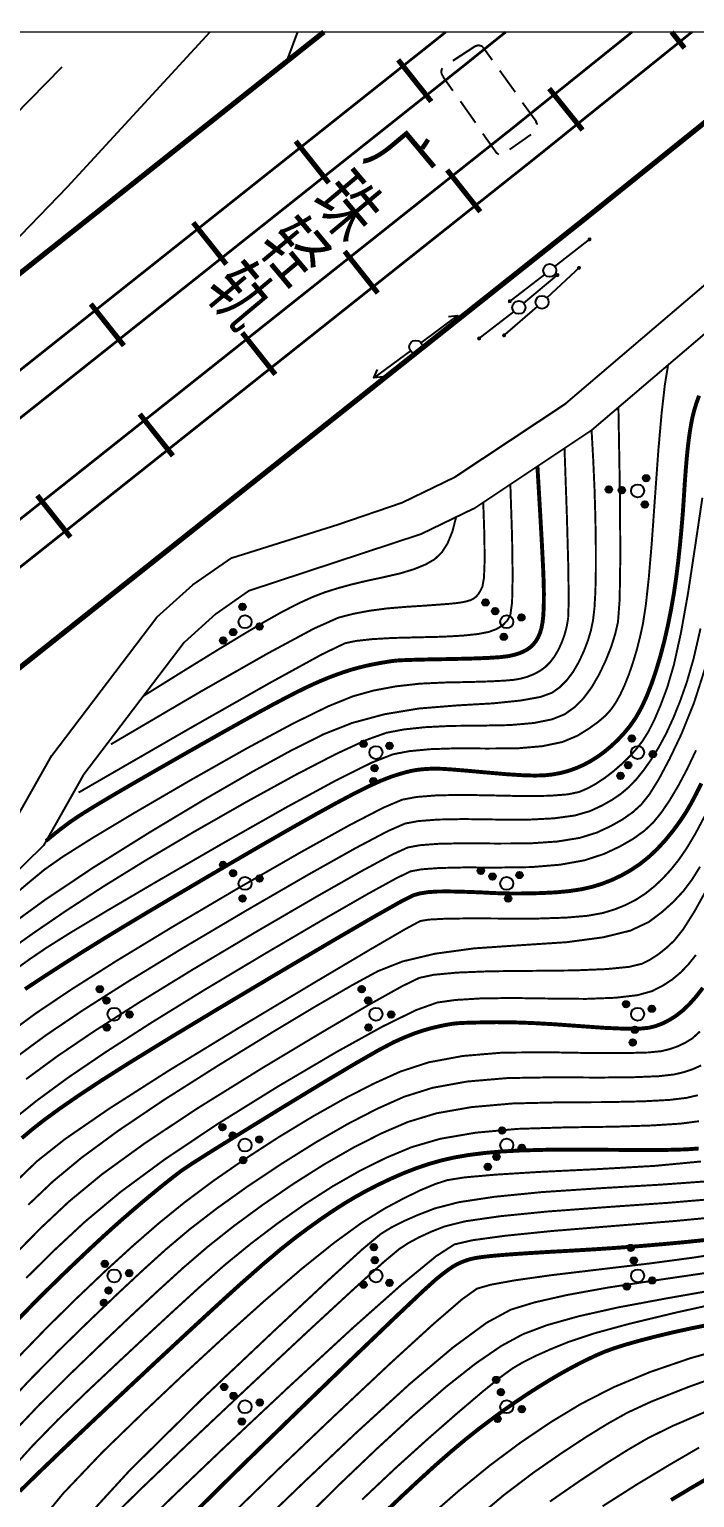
# Model space of a CAD drawing. Extents: x 396500 to 398250, y 1005980 to 1008200.
# Drawn here: x 398179.6 to 398205, y 1008144 to 1008200.1 of the extents above; entities that cross this region are included whole.
import ezdxf

# ---------------------------------------------------------------- set-up
doc = ezdxf.new("R2010")
doc.units = 0
doc.header["$LTSCALE"] = 0.5
doc.linetypes.add('X2', pattern=[10, 8, -2])
doc.linetypes.add('X5', pattern=[3, 2, -1])
doc.layers.get('0').update_dxf_attribs({"linetype": 'CONTINUOUS'})
doc.layers.add('ASSIST', color=7, linetype='CONTINUOUS', plot=False)
for name, color, linetype in [('DGX', 2, 'CONTINUOUS'), ('DLSS', 4, 'CONTINUOUS'), ('DMTZ', 3, 'CONTINUOUS'), ('GXYZ', 2, 'CONTINUOUS'), ('SXSS', 5, 'CONTINUOUS'), ('ZBTZ', 3, 'CONTINUOUS')]:
    doc.layers.add(name, color=color, linetype=linetype)
doc.layers.add('绘图层', color=6, linetype='CONTINUOUS', lineweight=5)
doc.styles.add('正等线体', font='simhei.ttf')
doc.linetypes.add('10421', pattern='A,2,[150,AAA.SHX,S=1,R=0,X=0,Y=1],1e-11', length=2)
doc.linetypes.add('10422', pattern='A,2,[150,AAA.SHX,S=1,R=0,X=0,Y=1],2,[177,AAA.SHX,S=1,R=0,X=0,Y=0.8],1e-09', length=4)
doc.linetypes.add('1161', pattern='A,0,[149,AAA.SHX,S=0.15,R=0,X=0,Y=0],-1.6', length=1.6)

# ---------------------------------------------------------------- blocks, each defined once
blk = doc.blocks.new('gc170')
at = {"linetype": 'Continuous'}
blk.add_circle((0, 0), 0.5, dxfattribs=at)
blk = doc.blocks.new('gc013c')
at = {"linetype": 'Continuous'}
blk.add_line((0.5, 0), (4, 0), dxfattribs=at)
at = {"linetype": 'Continuous', "const_width": 0.15, "flags": 128}
blk.add_lwpolyline([(3.775, 0, 1), (3.925, 0, 1)], format="xyb", close=True, dxfattribs=at)
blk = doc.blocks.new('gc013b')
at = {"linetype": 'Continuous'}
blk.add_line((0.5, 0), (4, 0), dxfattribs=at)
at = {"linetype": 'Continuous', "flags": 128}
blk.add_lwpolyline([(3.39, 0.35), (4, 0), (3.39, -0.35)], dxfattribs=at)
blk = doc.blocks.new('gc086')
for p, q in [((0, 0), (7, 0)), ((7, 0), (6.18, 0.57)), ((7, 0), (6.18, -0.57))]:
    blk.add_line(p, q)
blk = doc.blocks.new('*U110')
at = {"linetype": 'Continuous'}
for points in [[(-0.25, 2.2), (-0.24, 2.12), (-0.24, 2.28)], [(-0.24, 2.28), (-0.2, 2.05), (-0.2, 2.35)], [(-0.2, 2.05), (-0.24, 2.28), (-0.24, 2.12)], [(-0.2, 2.35), (-0.15, 2), (-0.15, 2.4)], [(-0.15, 2), (-0.2, 2.35), (-0.2, 2.05)], [(-0.15, 2.4), (-0.08, 1.96), (-0.08, 2.44)], [(-0.08, 1.96), (-0.15, 2.4), (-0.15, 2)], [(-0.08, 2.44), (0, 1.95), (0, 2.45)], [(0, 1.95), (-0.08, 2.44), (-0.08, 1.96)], [(0, 2.45), (0.08, 1.96), (0.08, 2.44)], [(0.08, 1.96), (0, 2.45), (0, 1.95)], [(0.08, 2.44), (0.15, 2), (0.15, 2.4)], [(0.15, 2), (0.08, 2.44), (0.08, 1.96)], [(0.15, 2.4), (0.2, 2.05), (0.2, 2.35)], [(0.2, 2.05), (0.15, 2.4), (0.15, 2)], [(0.2, 2.35), (0.24, 2.12), (0.24, 2.28)], [(0.24, 2.12), (0.2, 2.35), (0.2, 2.05)], [(0.25, 2.2), (0.24, 2.28), (0.24, 2.12)]]:
    blk.add_solid(points, dxfattribs=at)
blk = doc.blocks.new('*U109')
at = {"linetype": 'Continuous'}
for points in [[(-0.25, 1.2), (-0.24, 1.12), (-0.24, 1.28)], [(-0.24, 1.28), (-0.2, 1.05), (-0.2, 1.35)], [(-0.2, 1.05), (-0.24, 1.28), (-0.24, 1.12)], [(-0.2, 1.35), (-0.15, 1), (-0.15, 1.4)], [(-0.15, 1), (-0.2, 1.35), (-0.2, 1.05)], [(-0.15, 1.4), (-0.08, 0.96), (-0.08, 1.44)], [(-0.08, 0.96), (-0.15, 1.4), (-0.15, 1)], [(-0.08, 1.44), (0, 0.95), (0, 1.45)], [(0, 0.95), (-0.08, 1.44), (-0.08, 0.96)], [(0, 1.45), (0.08, 0.96), (0.08, 1.44)], [(0.08, 0.96), (0, 1.45), (0, 0.95)], [(0.08, 1.44), (0.15, 1), (0.15, 1.4)], [(0.15, 1), (0.08, 1.44), (0.08, 0.96)], [(0.15, 1.4), (0.2, 1.05), (0.2, 1.35)], [(0.2, 1.05), (0.15, 1.4), (0.15, 1)], [(0.2, 1.35), (0.24, 1.12), (0.24, 1.28)], [(0.24, 1.12), (0.2, 1.35), (0.2, 1.05)], [(0.25, 1.2), (0.24, 1.28), (0.24, 1.12)]]:
    blk.add_solid(points, dxfattribs=at)
blk = doc.blocks.new('*U108')
at = {"linetype": 'Continuous'}
for points in [[(-1.25, -0.6), (-1.24, -0.68), (-1.24, -0.52)], [(-1.24, -0.52), (-1.2, -0.75), (-1.2, -0.45)], [(-1.2, -0.75), (-1.24, -0.52), (-1.24, -0.68)], [(-1.2, -0.45), (-1.15, -0.8), (-1.15, -0.4)], [(-1.15, -0.8), (-1.2, -0.45), (-1.2, -0.75)], [(-1.15, -0.4), (-1.08, -0.84), (-1.08, -0.36)], [(-1.08, -0.84), (-1.15, -0.4), (-1.15, -0.8)], [(-1.08, -0.36), (-1, -0.85), (-1, -0.35)], [(-1, -0.85), (-1.08, -0.36), (-1.08, -0.84)], [(-1, -0.35), (-0.92, -0.84), (-0.92, -0.36)], [(-0.92, -0.84), (-1, -0.35), (-1, -0.85)], [(-0.92, -0.36), (-0.85, -0.8), (-0.85, -0.4)], [(-0.85, -0.8), (-0.92, -0.36), (-0.92, -0.84)], [(-0.85, -0.4), (-0.8, -0.75), (-0.8, -0.45)], [(-0.8, -0.75), (-0.85, -0.4), (-0.85, -0.8)], [(-0.8, -0.45), (-0.76, -0.68), (-0.76, -0.52)], [(-0.76, -0.68), (-0.8, -0.45), (-0.8, -0.75)], [(-0.75, -0.6), (-0.76, -0.52), (-0.76, -0.68)]]:
    blk.add_solid(points, dxfattribs=at)
blk = doc.blocks.new('*U107')
at = {"linetype": 'Continuous'}
for points in [[(0.75, -0.6), (0.76, -0.68), (0.76, -0.52)], [(0.76, -0.52), (0.8, -0.75), (0.8, -0.45)], [(0.8, -0.75), (0.76, -0.52), (0.76, -0.68)], [(0.8, -0.45), (0.85, -0.8), (0.85, -0.4)], [(0.85, -0.8), (0.8, -0.45), (0.8, -0.75)], [(0.85, -0.4), (0.92, -0.84), (0.92, -0.36)], [(0.92, -0.84), (0.85, -0.4), (0.85, -0.8)], [(0.92, -0.36), (1, -0.85), (1, -0.35)], [(1, -0.85), (0.92, -0.36), (0.92, -0.84)], [(1, -0.35), (1.08, -0.84), (1.08, -0.36)], [(1.08, -0.84), (1, -0.35), (1, -0.85)], [(1.08, -0.36), (1.15, -0.8), (1.15, -0.4)], [(1.15, -0.8), (1.08, -0.36), (1.08, -0.84)], [(1.15, -0.4), (1.2, -0.75), (1.2, -0.45)], [(1.2, -0.75), (1.15, -0.4), (1.15, -0.8)], [(1.2, -0.45), (1.24, -0.68), (1.24, -0.52)], [(1.24, -0.68), (1.2, -0.45), (1.2, -0.75)], [(1.25, -0.6), (1.24, -0.52), (1.24, -0.68)]]:
    blk.add_solid(points, dxfattribs=at)
blk = doc.blocks.new('gc160')
for centre, radius in [((0, 2.2), 0.25), ((0, 1.2), 0.25), ((0, 0), 0.5), ((-1, -0.6), 0.25), ((1, -0.6), 0.25)]:
    blk.add_circle(centre, radius)
at = {"linetype": 'Continuous'}
for name in ['*U110', '*U109', '*U108', '*U107']:
    blk.add_blockref(name, (0, 0), dxfattribs=at)

msp = doc.modelspace()

# ---------------------------------------------------------------- linework, layer by layer
at = {"layer": 'ASSIST', "linetype": '1161', "flags": 128}
msp.add_lwpolyline([(398216.705, 1008200), (398212.651, 1008194.876), (398210.704, 1008192.98), (398209.04, 1008191.557), (398201.097, 1008184.784), (398196.587, 1008181.774), (398194.58, 1008180.802), (398187.978, 1008178.623), (398186.739, 1008177.766), (398185.526, 1008176.671), (398181.653, 1008171.569), (398180.152, 1008168.906), (398177.324, 1008166.139), (398171.417, 1008161.679), (398168.251, 1008159.176), (398160.484, 1008152.8), (398158.629, 1008151.278), (398156.078, 1008149.446), (398153.304, 1008147.532), (398151.027, 1008146.028), (398150.022, 1008145.363), (398148.582, 1008144.135), (398145.728, 1008141.519), (398144.449, 1008140.05), (398143.396, 1008138.776), (398141.09, 1008135.585), (398139.553, 1008132.764), (398138.57, 1008130.702), (398138.009, 1008129.245), (398137.855, 1008128.442), (398138.261, 1008126.37), (398139.118, 1008123.8), (398140.316, 1008122.571), (398141.629, 1008121.756), (398142.617, 1008121.535), (398144.433, 1008123.008), (398145.863, 1008118.405), (398146.667, 1008115.815), (398148.684, 1008109.323), (398148.059, 1008104.783), (398154.146, 1008101.865), (398156.766, 1008099.342), (398158.798, 1008097.643), (398160.232, 1008096.445), (398161.211, 1008095.627), (398162.435, 1008094.543), (398164.062, 1008093.083), (398172.744, 1008090.495), (398186.538, 1008086.219), (398189.009, 1008089.427), (398197.806, 1008091.264), (398207.339, 1008087.566), (398208.075, 1008081.941), (398214.2, 1008078.443), (398215.429, 1008076.239), (398216.871, 1008076.723), (398218.266, 1008077.861), (398219.14, 1008075.643), (398217.745, 1008074.505), (398216.629, 1008074.088), (398220.412, 1008067.307), (398222.536, 1008062.541), (398224.211, 1008058.784), (398226.599, 1008056.4), (398227.914, 1008055.087), (398228.297, 1008054.705), (398229.691, 1008053.313), (398230.39, 1008052.616), (398231.171, 1008051.836), (398236.561, 1008046.456), (398241.976, 1008042.394), (398244.633, 1008040.525), (398247.818, 1008038.295), (398249.935, 1008037.459), (398250, 1008039.876)], dxfattribs=at)
at = {"layer": 'DGX', "linetype": 'Continuous', "const_width": 0.075, "flags": 128}
for points in [[(398179, 1008164.111), (398179.613, 1008164.554), (398180.249, 1008164.988), (398181.156, 1008165.559), (398182.582, 1008166.415), (398184.526, 1008167.556), (398186.989, 1008168.98), (398189.438, 1008170.369), (398191.341, 1008171.401), (398192.698, 1008172.076), (398193.509, 1008172.395), (398194.137, 1008172.514), (398194.944, 1008172.59), (398195.932, 1008172.623), (398197.099, 1008172.614), (398198.258, 1008172.621), (398199.219, 1008172.704), (398199.983, 1008172.864), (398200.55, 1008173.1), (398200.982, 1008173.368), (398201.341, 1008173.625), (398201.627, 1008173.871), (398201.841, 1008174.106), (398202.017, 1008174.361), (398202.189, 1008174.668), (398202.356, 1008175.027), (398202.52, 1008175.438), (398202.674, 1008175.887), (398202.816, 1008176.359), (398202.943, 1008176.855), (398203.058, 1008177.375), (398203.167, 1008178.079), (398203.282, 1008179.128), (398203.4, 1008180.522), (398203.523, 1008182.262), (398203.648, 1008184.01), (398203.773, 1008185.429), (398203.897, 1008186.518), (398204.021, 1008187.278)], [(398178.736, 1008164.823), (398179.791, 1008165.576), (398181.028, 1008166.422), (398182.453, 1008167.348), (398184.071, 1008168.348), (398185.883, 1008169.419), (398187.888, 1008170.563), (398189.8, 1008171.614), (398191.332, 1008172.406), (398192.485, 1008172.94), (398193.257, 1008173.216), (398193.919, 1008173.342), (398194.74, 1008173.43), (398195.721, 1008173.479), (398196.861, 1008173.489), (398197.977, 1008173.51), (398198.883, 1008173.589), (398199.581, 1008173.727), (398200.071, 1008173.924), (398200.442, 1008174.19), (398200.785, 1008174.533), (398201.1, 1008174.954), (398201.388, 1008175.452), (398201.638, 1008175.98), (398201.841, 1008176.488), (398201.996, 1008176.977), (398202.105, 1008177.446), (398202.17, 1008178.304), (398202.195, 1008179.958), (398202.179, 1008182.41), (398202.122, 1008185.658)], [(398178.711, 1008165.735), (398180.223, 1008166.839), (398182.046, 1008168.058), (398184.179, 1008169.392), (398186.311, 1008170.672), (398188.133, 1008171.725), (398189.644, 1008172.553), (398190.844, 1008173.155), (398191.947, 1008173.591), (398193.168, 1008173.921), (398194.506, 1008174.144), (398195.961, 1008174.262), (398197.323, 1008174.34), (398198.382, 1008174.448), (398199.138, 1008174.584), (398199.591, 1008174.748), (398199.881, 1008174.956), (398200.148, 1008175.222), (398200.391, 1008175.544), (398200.611, 1008175.925), (398200.8, 1008176.331), (398200.954, 1008176.732), (398201.072, 1008177.127), (398201.153, 1008177.517), (398201.207, 1008177.987), (398201.243, 1008178.622), (398201.26, 1008179.421), (398201.259, 1008180.385), (398201.242, 1008181.444), (398201.209, 1008182.53), (398201.16, 1008183.644), (398201.097, 1008184.784)], [(398178.957, 1008166.957), (398179.66, 1008167.55), (398180.187, 1008167.984), (398180.866, 1008168.463), (398182.023, 1008169.193), (398183.659, 1008170.174), (398185.774, 1008171.406), (398187.928, 1008172.624), (398189.681, 1008173.565), (398191.033, 1008174.228), (398191.983, 1008174.613), (398192.768, 1008174.831), (398193.621, 1008174.991), (398194.542, 1008175.094), (398195.531, 1008175.139), (398196.461, 1008175.157), (398197.204, 1008175.18), (398197.759, 1008175.208), (398198.127, 1008175.24), (398198.394, 1008175.287), (398198.648, 1008175.358), (398198.887, 1008175.453), (398199.112, 1008175.573), (398199.321, 1008175.723), (398199.511, 1008175.911), (398199.682, 1008176.135), (398199.834, 1008176.397), (398199.963, 1008176.682), (398200.068, 1008176.975), (398200.147, 1008177.278), (398200.201, 1008177.589), (398200.223, 1008178.231), (398200.208, 1008179.526), (398200.154, 1008181.474), (398200.063, 1008184.075)], [(398197.993, 1008182.705), (398198.059, 1008180.692), (398198.081, 1008179.189), (398198.059, 1008178.196), (398197.992, 1008177.712), (398197.874, 1008177.5), (398197.698, 1008177.323), (398197.465, 1008177.18), (398197.174, 1008177.072), (398196.764, 1008176.991), (398196.173, 1008176.929), (398195.402, 1008176.887), (398194.451, 1008176.864), (398193.497, 1008176.84), (398192.716, 1008176.795), (398192.111, 1008176.728), (398191.679, 1008176.64), (398190.784, 1008176.209), (398188.788, 1008175.113), (398185.691, 1008173.354), (398181.493, 1008170.931)], [(398196.957, 1008182.02), (398197.001, 1008180.749), (398197.01, 1008179.79), (398196.985, 1008179.142), (398196.927, 1008178.807), (398196.848, 1008178.643), (398196.764, 1008178.509), (398196.673, 1008178.407), (398196.577, 1008178.336), (398196.463, 1008178.283), (398196.318, 1008178.239), (398196.142, 1008178.202), (398195.936, 1008178.172), (398195.649, 1008178.144), (398195.229, 1008178.111), (398194.678, 1008178.072), (398193.995, 1008178.028), (398193.274, 1008177.968), (398192.605, 1008177.879), (398191.991, 1008177.763), (398191.429, 1008177.618), (398190.485, 1008177.197), (398188.721, 1008176.249), (398186.136, 1008174.776), (398182.731, 1008172.776)], [(398183.97, 1008174.621), (398185.471, 1008175.557), (398186.744, 1008176.343), (398187.788, 1008176.977), (398188.603, 1008177.461), (398189.272, 1008177.837), (398189.877, 1008178.149), (398190.416, 1008178.397), (398190.891, 1008178.581), (398191.364, 1008178.731), (398191.897, 1008178.878), (398192.492, 1008179.021), (398193.148, 1008179.162), (398193.784, 1008179.308), (398194.322, 1008179.472), (398194.76, 1008179.652), (398195.1, 1008179.848), (398195.368, 1008180.102), (398195.594, 1008180.454), (398195.777, 1008180.903), (398195.918, 1008181.45)], [(398179.587, 1008142.534), (398180.904, 1008144.142), (398182.407, 1008145.722), (398183.991, 1008147.258), (398185.55, 1008148.733), (398187.084, 1008150.148), (398188.594, 1008151.502), (398190.003, 1008152.715), (398191.238, 1008153.707), (398192.298, 1008154.479), (398193.183, 1008155.029), (398193.93, 1008155.428), (398194.579, 1008155.742), (398195.13, 1008155.972), (398195.581, 1008156.118), (398196.24, 1008156.223), (398197.411, 1008156.327), (398199.095, 1008156.432), (398201.291, 1008156.537), (398203.515, 1008156.664), (398205.28, 1008156.832)], [(398181.228, 1008142.602), (398183.451, 1008145.028), (398186.231, 1008147.773), (398188.95, 1008150.345), (398190.991, 1008152.25), (398192.354, 1008153.489), (398193.04, 1008154.06), (398193.429, 1008154.3), (398193.903, 1008154.543), (398194.463, 1008154.789), (398195.108, 1008155.038), (398196.023, 1008155.275), (398197.393, 1008155.483), (398199.219, 1008155.663), (398201.5, 1008155.814), (398203.743, 1008155.946), (398205.452, 1008156.07)], [(398182.659, 1008143.121), (398183.907, 1008144.346), (398185.681, 1008146.042), (398187.981, 1008148.211), (398190.262, 1008150.344), (398191.983, 1008151.933), (398193.144, 1008152.98), (398193.744, 1008153.483), (398194.092, 1008153.711), (398194.498, 1008153.931), (398194.961, 1008154.144), (398195.481, 1008154.35), (398196.282, 1008154.548), (398197.587, 1008154.737), (398199.396, 1008154.918), (398201.71, 1008155.09), (398204.009, 1008155.251), (398205.778, 1008155.4)], [(398183.769, 1008142.726), (398185.13, 1008144.059), (398187.048, 1008145.888), (398189.524, 1008148.212), (398191.986, 1008150.482), (398193.861, 1008152.147), (398195.151, 1008153.207), (398195.854, 1008153.662), (398196.541, 1008153.821), (398197.781, 1008153.991), (398199.573, 1008154.173), (398201.919, 1008154.365), (398204.276, 1008154.556), (398206.105, 1008154.73)], [(398187.337, 1008143.333), (398189.086, 1008145.029), (398191.279, 1008147.118), (398193.429, 1008149.137), (398195.052, 1008150.618), (398196.147, 1008151.563), (398196.715, 1008151.97), (398197.235, 1008152.12), (398198.188, 1008152.293), (398199.574, 1008152.488), (398201.393, 1008152.705), (398203.31, 1008152.933), (398204.99, 1008153.158), (398206.432, 1008153.382)], [(398188.482, 1008143.01), (398190.117, 1008144.585), (398192.129, 1008146.487), (398194.148, 1008148.329), (398195.801, 1008149.723), (398197.089, 1008150.67), (398198.011, 1008151.169), (398198.917, 1008151.446), (398200.155, 1008151.728), (398201.726, 1008152.013), (398203.628, 1008152.302), (398205.527, 1008152.58)], [(398190.167, 1008143.209), (398191.537, 1008144.56), (398192.899, 1008145.859), (398194.254, 1008147.105), (398195.531, 1008148.215), (398196.66, 1008149.106), (398197.641, 1008149.778), (398198.475, 1008150.231), (398199.386, 1008150.574), (398200.603, 1008150.916), (398202.124, 1008151.257), (398203.95, 1008151.597), (398205.778, 1008151.919)], [(398192.331, 1008143.911), (398193.609, 1008145.116), (398194.871, 1008146.255), (398196.012, 1008147.252), (398196.925, 1008148.028), (398197.61, 1008148.583), (398198.067, 1008148.917), (398198.459, 1008149.149), (398198.95, 1008149.396), (398199.54, 1008149.66), (398200.228, 1008149.94), (398201.176, 1008150.256), (398202.543, 1008150.629), (398204.33, 1008151.059), (398206.537, 1008151.546)], [(398194.869, 1008143.237), (398196.037, 1008144.257), (398197.214, 1008145.217), (398198.384, 1008146.089), (398199.546, 1008146.874), (398200.702, 1008147.572), (398201.932, 1008148.201), (398203.319, 1008148.78), (398204.862, 1008149.31), (398206.563, 1008149.79)], [(398196.486, 1008143.019), (398197.742, 1008144.08), (398198.887, 1008144.948), (398199.927, 1008145.669), (398200.868, 1008146.289), (398201.71, 1008146.808), (398202.452, 1008147.225), (398203.378, 1008147.654), (398204.773, 1008148.204), (398206.637, 1008148.876)], [(398199.503, 1008143.833), (398200.614, 1008144.602), (398201.609, 1008145.263), (398202.489, 1008145.815), (398203.254, 1008146.26), (398204.176, 1008146.715), (398205.528, 1008147.298)], [(398201.519, 1008143.655), (398202.839, 1008144.495), (398204.097, 1008145.252), (398205.208, 1008145.898)]]:
    msp.add_lwpolyline(points, dxfattribs=at)
at = {"layer": 'DGX', "color": 3, "linetype": 'Continuous', "lineweight": -2, "const_width": 0.15, "flags": 128}
for points, elevation in [([(398179.446, 1008163.417), (398180.166, 1008163.894), (398180.937, 1008164.392), (398181.712, 1008164.883), (398182.491, 1008165.367), (398183.273, 1008165.843), (398184.118, 1008166.349), (398185.086, 1008166.924), (398186.177, 1008167.568), (398187.391, 1008168.28), (398188.596, 1008168.981), (398189.658, 1008169.591), (398190.579, 1008170.11), (398191.357, 1008170.539), (398192.016, 1008170.888), (398192.578, 1008171.169), (398193.041, 1008171.381), (398193.407, 1008171.525), (398193.706, 1008171.624), (398193.971, 1008171.701), (398194.2, 1008171.758), (398194.394, 1008171.793), (398194.573, 1008171.815), (398194.757, 1008171.831), (398194.945, 1008171.841), (398195.138, 1008171.845), (398195.407, 1008171.837), (398195.824, 1008171.809), (398196.388, 1008171.762), (398197.1, 1008171.697), (398197.827, 1008171.634), (398198.436, 1008171.595), (398198.927, 1008171.58), (398199.3, 1008171.59), (398199.61, 1008171.623), (398199.914, 1008171.68), (398200.211, 1008171.759), (398200.503, 1008171.862), (398200.788, 1008171.988), (398201.066, 1008172.137), (398201.339, 1008172.309), (398201.605, 1008172.505), (398201.863, 1008172.721), (398202.111, 1008172.958), (398202.349, 1008173.214), (398202.576, 1008173.49), (398202.793, 1008173.804), (398203, 1008174.174), (398203.198, 1008174.599), (398203.386, 1008175.08), (398203.562, 1008175.601), (398203.725, 1008176.145), (398203.874, 1008176.713), (398204.01, 1008177.304), (398204.132, 1008177.913), (398204.24, 1008178.533), (398204.333, 1008179.165), (398204.412, 1008179.809), (398204.48, 1008180.447), (398204.537, 1008181.065), (398204.586, 1008181.661), (398204.625, 1008182.237), (398204.659, 1008182.775), (398204.695, 1008183.261), (398204.731, 1008183.693), (398204.769, 1008184.073), (398204.809, 1008184.413), (398204.852, 1008184.725), (398204.9, 1008185.012), (398204.951, 1008185.271), (398205.015, 1008185.527), (398205.099, 1008185.804), (398205.205, 1008186.102)], 30), ([(398205.292, 1008171.282), (398205.102, 1008170.9), (398204.912, 1008170.538), (398204.707, 1008170.184), (398204.473, 1008169.83), (398204.211, 1008169.474), (398203.92, 1008169.117), (398203.609, 1008168.777), (398203.285, 1008168.472), (398202.947, 1008168.202), (398202.597, 1008167.967), (398202.237, 1008167.764), (398201.87, 1008167.59), (398201.498, 1008167.445), (398201.119, 1008167.328), (398200.711, 1008167.236), (398200.249, 1008167.166), (398199.733, 1008167.117), (398199.164, 1008167.089), (398198.598, 1008167.076), (398198.091, 1008167.073), (398197.643, 1008167.079), (398197.253, 1008167.096), (398196.881, 1008167.115), (398196.486, 1008167.131), (398196.068, 1008167.144), (398195.627, 1008167.153), (398195.204, 1008167.15), (398194.839, 1008167.124), (398194.534, 1008167.076), (398194.287, 1008167.006), (398193.794, 1008166.755), (398192.748, 1008166.164), (398191.15, 1008165.233), (398188.999, 1008163.962), (398186.764, 1008162.629), (398184.912, 1008161.512), (398183.444, 1008160.609), (398182.36, 1008159.922), (398181.526, 1008159.371), (398180.809, 1008158.877), (398180.208, 1008158.44), (398179.724, 1008158.06), (398179.325, 1008157.724)], 32.5), ([(398179.147, 1008150.757), (398179.702, 1008151.33), (398180.28, 1008151.909), (398180.88, 1008152.496), (398181.46, 1008153.052), (398181.977, 1008153.541), (398182.431, 1008153.962), (398182.821, 1008154.316), (398183.182, 1008154.635), (398183.545, 1008154.95), (398183.911, 1008155.262), (398184.281, 1008155.57), (398184.632, 1008155.858), (398184.944, 1008156.108), (398185.215, 1008156.32), (398185.447, 1008156.494), (398185.847, 1008156.762), (398186.624, 1008157.254), (398187.778, 1008157.97), (398189.308, 1008158.912), (398190.863, 1008159.857), (398192.087, 1008160.586), (398192.982, 1008161.099), (398193.547, 1008161.395), (398193.937, 1008161.57), (398194.306, 1008161.717), (398194.654, 1008161.837), (398194.981, 1008161.929), (398195.279, 1008161.999), (398195.542, 1008162.054), (398195.767, 1008162.092), (398195.957, 1008162.114), (398196.179, 1008162.127), (398196.503, 1008162.138), (398196.928, 1008162.147), (398197.454, 1008162.155), (398198.089, 1008162.15), (398198.838, 1008162.123), (398199.703, 1008162.074), (398200.682, 1008162.003), (398201.623, 1008161.937), (398202.37, 1008161.905), (398202.925, 1008161.906), (398203.287, 1008161.941), (398203.551, 1008162.008), (398203.811, 1008162.107), (398204.068, 1008162.237), (398204.322, 1008162.398), (398204.576, 1008162.598), (398204.832, 1008162.843), (398205.091, 1008163.134), (398205.352, 1008163.47)], 35), ([(398205.189, 1008157.328), (398204.717, 1008157.294), (398203.985, 1008157.274), (398202.994, 1008157.269), (398201.745, 1008157.278), (398200.454, 1008157.287), (398199.339, 1008157.278), (398198.4, 1008157.253), (398197.638, 1008157.212), (398196.99, 1008157.154), (398196.393, 1008157.078), (398195.848, 1008156.984), (398195.356, 1008156.872), (398194.885, 1008156.738), (398194.407, 1008156.577), (398193.921, 1008156.388), (398193.428, 1008156.173), (398192.943, 1008155.942), (398192.481, 1008155.705), (398192.045, 1008155.462), (398191.632, 1008155.214), (398191.217, 1008154.947), (398190.774, 1008154.645), (398190.303, 1008154.309), (398189.803, 1008153.938), (398189.227, 1008153.483), (398188.526, 1008152.891), (398187.699, 1008152.163), (398186.747, 1008151.299), (398185.693, 1008150.326), (398184.558, 1008149.272), (398183.344, 1008148.136), (398182.049, 1008146.919), (398180.848, 1008145.781), (398179.914, 1008144.884), (398179.247, 1008144.227)], 37.5)]:
    msp.add_lwpolyline(points, dxfattribs=dict(at, elevation=elevation))
for points in [[(398199.028, 1008183.39), (398199.126, 1008181.723), (398199.199, 1008180.422), (398199.246, 1008179.487), (398199.268, 1008178.919), (398199.274, 1008178.551), (398199.273, 1008178.218), (398199.264, 1008177.921), (398199.249, 1008177.66), (398199.222, 1008177.428), (398199.182, 1008177.219), (398199.126, 1008177.033), (398199.057, 1008176.869), (398198.973, 1008176.726), (398198.874, 1008176.6), (398198.761, 1008176.49), (398198.633, 1008176.397), (398198.487, 1008176.318), (398198.32, 1008176.25), (398198.132, 1008176.192), (398197.923, 1008176.146), (398197.62, 1008176.108), (398197.149, 1008176.077), (398196.512, 1008176.053), (398195.707, 1008176.034), (398194.912, 1008176.02), (398194.302, 1008176.005), (398193.877, 1008175.99), (398193.638, 1008175.976), (398193.474, 1008175.956), (398193.274, 1008175.926), (398193.04, 1008175.886), (398192.77, 1008175.836), (398192.483, 1008175.776), (398192.198, 1008175.706), (398191.915, 1008175.627), (398191.633, 1008175.537), (398191.351, 1008175.438), (398191.066, 1008175.33), (398190.78, 1008175.213), (398190.491, 1008175.086), (398190.176, 1008174.939), (398189.812, 1008174.759), (398189.399, 1008174.547), (398188.936, 1008174.302), (398188.393, 1008174.007), (398187.736, 1008173.644), (398186.966, 1008173.212), (398186.083, 1008172.712), (398185.19, 1008172.204), (398184.391, 1008171.747), (398183.687, 1008171.341), (398183.076, 1008170.986), (398182.55, 1008170.676), (398182.1, 1008170.406), (398181.726, 1008170.174), (398181.427, 1008169.983), (398181.158, 1008169.798), (398180.873, 1008169.586), (398180.571, 1008169.349), (398180.254, 1008169.086)], [(398186.06, 1008143.547), (398187.757, 1008145.226), (398189.898, 1008147.312), (398191.997, 1008149.343), (398193.573, 1008150.855), (398194.625, 1008151.851), (398195.152, 1008152.329), (398195.4, 1008152.528), (398195.614, 1008152.689), (398195.794, 1008152.812), (398195.94, 1008152.896), (398196.07, 1008152.958), (398196.204, 1008153.013), (398196.342, 1008153.062), (398196.484, 1008153.104), (398196.664, 1008153.143), (398196.914, 1008153.18), (398197.236, 1008153.217), (398197.629, 1008153.253), (398198.119, 1008153.29), (398198.735, 1008153.331), (398199.475, 1008153.376), (398200.34, 1008153.424), (398201.258, 1008153.478), (398202.157, 1008153.539), (398203.037, 1008153.605), (398203.898, 1008153.679), (398204.702, 1008153.754), (398205.411, 1008153.827)], [(398193.296, 1008143.517), (398193.857, 1008144.049), (398194.48, 1008144.63), (398195.115, 1008145.209), (398195.714, 1008145.734), (398196.274, 1008146.204), (398196.797, 1008146.619), (398197.292, 1008146.993), (398197.768, 1008147.341), (398198.225, 1008147.661), (398198.663, 1008147.954), (398199.085, 1008148.224), (398199.491, 1008148.474), (398199.883, 1008148.705), (398200.26, 1008148.915), (398200.62, 1008149.106), (398200.961, 1008149.276), (398201.283, 1008149.427), (398201.586, 1008149.557), (398201.928, 1008149.684), (398202.369, 1008149.824), (398202.908, 1008149.977), (398203.545, 1008150.143), (398204.248, 1008150.311), (398204.984, 1008150.472), (398205.753, 1008150.626)], [(398205.642, 1008144.787), (398204.859, 1008144.329), (398204.133, 1008143.893)]]:
    msp.add_lwpolyline(points, dxfattribs=at)
at = {"layer": 'DGX', "linetype": 'Continuous', "const_width": 0.075, "flags": 128}
for points, elevation in [([(398205.33, 1008182.197), (398205.059, 1008180.376), (398204.781, 1008178.539), (398204.509, 1008177.022), (398204.244, 1008175.822), (398203.986, 1008174.942), (398203.735, 1008174.273), (398203.495, 1008173.71), (398203.264, 1008173.252), (398203.043, 1008172.9), (398202.812, 1008172.603), (398202.548, 1008172.31), (398202.253, 1008172.023), (398201.926, 1008171.74), (398201.587, 1008171.481), (398201.258, 1008171.264), (398200.937, 1008171.088), (398200.626, 1008170.955), (398200.193, 1008170.863), (398199.507, 1008170.809), (398198.568, 1008170.795), (398197.377, 1008170.82), (398196.17, 1008170.843), (398195.182, 1008170.824), (398194.414, 1008170.763), (398193.866, 1008170.661), (398193.145, 1008170.356), (398191.859, 1008169.691), (398190.007, 1008168.663), (398187.591, 1008167.274), (398185.082, 1008165.797), (398182.952, 1008164.504), (398181.202, 1008163.396), (398179.831, 1008162.473), (398178.696, 1008161.634)], 30.5), ([(398205.26, 1008177.202), (398204.993, 1008176.043), (398204.735, 1008175.149), (398204.478, 1008174.421), (398204.213, 1008173.763), (398203.94, 1008173.174), (398203.66, 1008172.654), (398203.376, 1008172.196), (398203.093, 1008171.793), (398202.812, 1008171.444), (398202.531, 1008171.15), (398202.228, 1008170.891), (398201.878, 1008170.651), (398201.48, 1008170.428), (398201.035, 1008170.222), (398200.457, 1008170.055), (398199.662, 1008169.946), (398198.649, 1008169.894), (398197.418, 1008169.901), (398196.197, 1008169.918), (398195.216, 1008169.899), (398194.474, 1008169.841), (398193.971, 1008169.747), (398193.307, 1008169.456), (398192.081, 1008168.809), (398190.293, 1008167.806), (398187.943, 1008166.446), (398185.489, 1008164.994), (398183.389, 1008163.712), (398181.643, 1008162.601), (398180.25, 1008161.66), (398179.093, 1008160.806)], 31), ([(398205.475, 1008175.81), (398205.016, 1008174.375), (398204.54, 1008173.189), (398204.08, 1008172.223), (398203.669, 1008171.448), (398203.307, 1008170.865), (398202.994, 1008170.472), (398202.673, 1008170.182), (398202.283, 1008169.907), (398201.826, 1008169.648), (398201.301, 1008169.403), (398200.642, 1008169.198), (398199.782, 1008169.06), (398198.72, 1008168.988), (398197.458, 1008168.983), (398196.224, 1008168.994), (398195.249, 1008168.973), (398194.534, 1008168.919), (398194.076, 1008168.833), (398193.469, 1008168.556), (398192.303, 1008167.927), (398190.579, 1008166.948), (398188.295, 1008165.618), (398185.896, 1008164.191), (398183.826, 1008162.92), (398182.084, 1008161.805), (398180.67, 1008160.846), (398179.49, 1008159.978)], 31.5), ([(398205.087, 1008172.544), (398204.743, 1008171.818), (398204.403, 1008171.178), (398204.075, 1008170.628), (398203.76, 1008170.166), (398203.458, 1008169.794), (398203.117, 1008169.473), (398202.688, 1008169.164), (398202.172, 1008168.867), (398201.567, 1008168.583), (398200.826, 1008168.342), (398199.901, 1008168.175), (398198.792, 1008168.082), (398197.498, 1008168.064), (398196.251, 1008168.07), (398195.283, 1008168.048), (398194.593, 1008167.997), (398194.182, 1008167.92), (398193.632, 1008167.655), (398192.526, 1008167.046), (398190.864, 1008166.091), (398188.647, 1008164.79), (398186.303, 1008163.388), (398184.263, 1008162.128), (398182.525, 1008161.009), (398181.089, 1008160.033), (398179.887, 1008159.15), (398178.847, 1008158.315)], 32), ([(398179.075, 1008156.041), (398179.901, 1008156.837), (398180.983, 1008157.693), (398182.666, 1008158.851), (398184.95, 1008160.31), (398187.835, 1008162.07), (398190.644, 1008163.751), (398192.699, 1008164.969), (398194.002, 1008165.726), (398194.552, 1008166.022), (398194.882, 1008166.076), (398195.525, 1008166.11), (398196.48, 1008166.123), (398197.747, 1008166.116), (398199.052, 1008166.116), (398200.118, 1008166.151), (398200.945, 1008166.222), (398201.533, 1008166.329), (398201.986, 1008166.468), (398202.406, 1008166.638), (398202.794, 1008166.838), (398203.148, 1008167.068), (398203.481, 1008167.333), (398203.806, 1008167.637), (398204.121, 1008167.979), (398204.427, 1008168.36), (398204.737, 1008168.812), (398205.067, 1008169.366), (398205.416, 1008170.024)], 33), ([(398179.573, 1008155.174), (398180.51, 1008156.065), (398181.597, 1008156.967), (398183.011, 1008158.007), (398184.755, 1008159.184), (398186.827, 1008160.498), (398188.885, 1008161.761), (398190.589, 1008162.783), (398191.936, 1008163.563), (398192.928, 1008164.103), (398193.881, 1008164.479), (398195.11, 1008164.771), (398196.614, 1008164.977), (398198.395, 1008165.098), (398200.139, 1008165.212), (398201.536, 1008165.398), (398202.584, 1008165.656), (398203.285, 1008165.986), (398203.783, 1008166.361), (398204.223, 1008166.756), (398204.607, 1008167.169), (398204.933, 1008167.603), (398205.241, 1008168.096)], 33.5), ([(398179.048, 1008153.272), (398180.071, 1008154.307), (398181.12, 1008155.294), (398182.378, 1008156.333), (398184.028, 1008157.53), (398186.07, 1008158.884), (398188.504, 1008160.396), (398190.852, 1008161.804), (398192.635, 1008162.848), (398193.855, 1008163.529), (398194.51, 1008163.847), (398195.06, 1008163.966), (398195.964, 1008164.051), (398197.221, 1008164.101), (398198.832, 1008164.117), (398200.435, 1008164.134), (398201.668, 1008164.185), (398202.533, 1008164.27), (398203.028, 1008164.39), (398203.337, 1008164.548), (398203.644, 1008164.747), (398203.948, 1008164.988), (398204.25, 1008165.269), (398204.597, 1008165.703), (398205.036, 1008166.4), (398205.567, 1008167.361)], 34), ([(398179.491, 1008152.375), (398180.569, 1008153.441), (398181.73, 1008154.522), (398183.091, 1008155.661), (398184.773, 1008156.902), (398186.774, 1008158.244), (398189.095, 1008159.687), (398191.337, 1008161.008), (398193.102, 1008161.985), (398194.39, 1008162.618), (398195.201, 1008162.907), (398195.897, 1008163.004), (398196.84, 1008163.062), (398198.029, 1008163.08), (398199.464, 1008163.059), (398200.88, 1008163.046), (398202.009, 1008163.089), (398202.853, 1008163.188), (398203.41, 1008163.343), (398203.807, 1008163.544), (398204.172, 1008163.782), (398204.503, 1008164.058), (398204.801, 1008164.37), (398205.084, 1008164.725)], 34.5), ([(398205.236, 1008161.799), (398204.945, 1008161.534), (398204.677, 1008161.37), (398204.391, 1008161.234), (398204.087, 1008161.127), (398203.766, 1008161.048), (398203.247, 1008160.997), (398202.351, 1008160.973), (398201.078, 1008160.976), (398199.427, 1008161.005), (398197.695, 1008160.992), (398196.178, 1008160.864), (398194.875, 1008160.622), (398193.787, 1008160.267), (398192.76, 1008159.801), (398191.643, 1008159.228), (398190.436, 1008158.547), (398189.138, 1008157.759), (398187.844, 1008156.921), (398186.646, 1008156.091), (398185.544, 1008155.268), (398184.54, 1008154.452), (398183.556, 1008153.595), (398182.519, 1008152.647), (398181.427, 1008151.609), (398180.281, 1008150.48), (398179.161, 1008149.323)], 35.5), ([(398205.285, 1008160.503), (398204.97, 1008160.362), (398204.623, 1008160.246), (398204.244, 1008160.156), (398203.662, 1008160.091), (398202.706, 1008160.052), (398201.375, 1008160.038), (398199.669, 1008160.049), (398197.891, 1008160.02), (398196.342, 1008159.887), (398195.022, 1008159.648), (398193.93, 1008159.304), (398192.905, 1008158.846), (398191.783, 1008158.267), (398190.565, 1008157.566), (398189.251, 1008156.743), (398187.952, 1008155.877), (398186.784, 1008155.043), (398185.746, 1008154.244), (398184.837, 1008153.478), (398183.947, 1008152.673), (398182.965, 1008151.756), (398181.89, 1008150.729), (398180.723, 1008149.59), (398179.578, 1008148.429), (398178.569, 1008147.337)], 36), ([(398205.159, 1008159.364), (398204.723, 1008159.263), (398204.078, 1008159.185), (398203.061, 1008159.13), (398201.672, 1008159.1), (398199.912, 1008159.093), (398198.087, 1008159.049), (398196.506, 1008158.909), (398195.168, 1008158.673), (398194.074, 1008158.341), (398193.071, 1008157.907), (398192.008, 1008157.369), (398190.885, 1008156.725), (398189.702, 1008155.976), (398188.528, 1008155.173), (398187.432, 1008154.368), (398186.414, 1008153.561), (398185.474, 1008152.751), (398184.529, 1008151.89), (398183.496, 1008150.928), (398182.375, 1008149.865), (398181.165, 1008148.7), (398179.995, 1008147.536), (398178.99, 1008146.476)], 36.5), ([(398205.202, 1008158.37), (398204.493, 1008158.278), (398203.416, 1008158.209), (398201.969, 1008158.161), (398200.154, 1008158.136), (398198.283, 1008158.078), (398196.67, 1008157.932), (398195.315, 1008157.699), (398194.217, 1008157.378), (398193.237, 1008156.968), (398192.233, 1008156.47), (398191.205, 1008155.883), (398190.154, 1008155.208), (398189.103, 1008154.469), (398188.079, 1008153.692), (398187.082, 1008152.878), (398186.111, 1008152.025), (398185.124, 1008151.122), (398184.079, 1008150.156), (398182.976, 1008149.127), (398181.815, 1008148.034), (398180.697, 1008146.952), (398179.724, 1008145.953), (398178.896, 1008145.038)], 37)]:
    msp.add_lwpolyline(points, dxfattribs=dict(at, elevation=elevation))
at = {"layer": 'DLSS', "linetype": 'Continuous', "const_width": 0.2, "elevation": -27.346, "flags": 128}
msp.add_lwpolyline([(398190.867, 1008200), (398167.785, 1008181.666), (398142.342, 1008161.155), (398117.069, 1008140.413), (398091.589, 1008119.551), (398017.83, 1008053.889), (398000, 1008038.013)], dxfattribs=at)
msp.add_lwpolyline([(398000, 1008021.965), (398001.829, 1008023.732), (398026.378, 1008045.792, -0.00685), (398083.395, 1008096.843), (398134.666, 1008139.597), (398149.679, 1008151.918), (398175.122, 1008172.43), (398200.821, 1008192.842), (398209.721, 1008200)], format="xyb", dxfattribs=at)
at = {"layer": 'DLSS', "linetype": 'X2', "const_width": 0.1, "elevation": -27.346, "flags": 128}
msp.add_lwpolyline([(398197.816, 1008200), (398196.191, 1008198.693), (398170.494, 1008178.282), (398145.077, 1008157.792), (398119.817, 1008137.06), (398094.405, 1008116.254), (398020.713, 1008050.651), (398000, 1008032.209)], dxfattribs=at)
msp.add_lwpolyline([(398000, 1008028.051), (398023.394, 1008049.073, -0.006852), (398080.518, 1008100.219), (398131.839, 1008143.014), (398146.88, 1008155.359), (398172.351, 1008175.892), (398198.052, 1008196.307), (398202.645, 1008200)], format="xyb", dxfattribs=at)
at = {"layer": 'DLSS', "color": 7, "linetype": 'X2', "const_width": 0.1, "elevation": -27.346, "flags": 128}
msp.add_lwpolyline([(398195.526, 1008200), (398195.295, 1008199.814), (398169.597, 1008179.402), (398144.172, 1008158.905), (398118.907, 1008138.17), (398093.473, 1008117.345), (398019.759, 1008051.723), (398000, 1008034.13)], dxfattribs=at)
msp.add_lwpolyline([(398000, 1008026.121), (398024.359, 1008048.011, -0.006852), (398081.449, 1008099.127), (398132.753, 1008141.908), (398147.786, 1008154.246), (398173.248, 1008174.772), (398198.948, 1008195.186), (398204.934, 1008200)], format="xyb", dxfattribs=at)
at = {"layer": 'DLSS', "linetype": 'Continuous', "const_width": 0.2, "flags": 128}
for points in [[(398204.154, 1008200), (398204.649, 1008199.385)], [(398194.971, 1008197.341), (398193.706, 1008198.935)], [(398199.477, 1008197.838), (398200.752, 1008196.252)], [(398191.056, 1008194.231), (398189.791, 1008195.825)], [(398195.578, 1008194.725), (398196.844, 1008193.131)], [(398187.141, 1008191.121), (398185.875, 1008192.715)], [(398191.663, 1008191.615), (398192.928, 1008190.021)], [(398183.226, 1008188.012), (398181.96, 1008189.605)], [(398187.747, 1008188.505), (398189.013, 1008186.911)], [(398183.832, 1008185.395), (398185.098, 1008183.802)], [(398179.917, 1008182.285), (398181.183, 1008180.692)]]:
    msp.add_lwpolyline(points, dxfattribs=at)
at = {"layer": 'DLSS', "linetype": 'X5', "elevation": 22.663, "flags": 128}
msp.add_lwpolyline([(398196.639, 1008199.441), (398195.416, 1008198.655, 0.393156), (398195.428, 1008198.288), (398197.475, 1008195.372), (398197.563, 1008195.305), (398197.741, 1008195.336), (398198.96, 1008196.197), (398199.027, 1008196.284), (398199.023, 1008196.479), (398198.975, 1008196.576), (398196.983, 1008199.374, 0.399848)], format="xyb", close=True, dxfattribs=at)
at = {"layer": 'DMTZ', "linetype": '10422', "elevation": 20.382}
msp.add_lwpolyline([(398173.187, 1008185.932), (398181.068, 1008194.082), (398186.523, 1008200)], dxfattribs=at)
at = {"layer": 'DMTZ', "linetype": '10421'}
msp.add_lwpolyline([(398189.137, 1008198.601), (398189.505, 1008199.008), (398189.872, 1008200)], dxfattribs=at)
at = {"layer": 'ZBTZ', "linetype": '1161'}
msp.add_lwpolyline([(398160.913, 1008154.975), (398167.367, 1008160.273), (398170.556, 1008162.794), (398176.403, 1008167.209), (398179.024, 1008169.773), (398180.473, 1008172.344), (398184.484, 1008177.629), (398185.863, 1008178.872), (398187.352, 1008179.903), (398191.406, 1008181.179), (398193.857, 1008182.017), (398195.888, 1008183.001), (398200.117, 1008185.8), (398209.719, 1008193.988), (398211.544, 1008195.748), (398214.856, 1008200)], dxfattribs=at)
at = {"layer": '绘图层', "linetype": 'Continuous', "flags": 128}
msp.add_lwpolyline([(397850.03, 1008199.993), (397850.03, 1007799.993), (398250.03, 1007799.993), (398250.03, 1008199.993)], close=True, dxfattribs=at)

# ---------------------------------------------------------------- block references
at = {"layer": 'GXYZ', "linetype": 'Continuous', "yscale": 0.5}
for name, p, xscale, rotation in [('gc013c', (398199.498, 1008190.888, 23.544), 0.5000000000181385, 37.92478059875169), ('gc013c', (398199.498, 1008190.888, 23.544), 0.500000000038767, 217.6492394008445), ('gc013c', (398198.317, 1008189.472, 23.508), 0.4999999999848797, 39.95857514734619), ('gc013c', (398199.206, 1008189.67, 23.532), 0.5000000000380854, 42.98657393811004), ('gc013c', (398199.206, 1008189.67, 23.532), 0.499999999979363, 221.0502238824434), ('gc013b', (398194.382, 1008187.965, 23.4), 0.4999999999865923, 36.84952579512971), ('gc013c', (398198.317, 1008189.472, 23.508), 0.5000000000208896, 217.9757814127816), ('gc013b', (398194.382, 1008187.965, 23.4), 0.5000000000148778, 216.3687302695875)]:
    msp.add_blockref(name, p, dxfattribs=dict(at, xscale=xscale, rotation=rotation))
at = {"layer": 'GXYZ', "linetype": 'Continuous', "xscale": 0.5, "yscale": 0.5}
for p in [(398199.498, 1008190.888, 23.544), (398198.317, 1008189.472, 23.508), (398199.206, 1008189.67, 23.532), (398194.382, 1008187.965, 23.4)]:
    msp.add_blockref('gc170', p, dxfattribs=at)
at = {"layer": 'SXSS', "linetype": 'Continuous', "xscale": 0.4999999999830008, "yscale": 0.5, "zscale": 0.5, "rotation": 225.4847875825342}
msp.add_blockref('gc086', (398180.855, 1008198.651), dxfattribs=at)
at = {"layer": 'ZBTZ', "linetype": 'Continuous', "yscale": 0.5}
for p, xscale, rotation in [((398202.855, 1008182.459), 0.4999999999602073, 86.97592089318825), ((398197.855, 1008177.459), 0.5000000000147319, 47.68211920477942), ((398187.855, 1008177.459), 0.4999999999940657, 130.8017212446707), ((398192.855, 1008172.459), 0.4999999999937441, 175.4130680276691), ((398202.855, 1008172.459), 0.5000000000044889, 143.5352641347067), ((398187.855, 1008167.459), 0.499999999970295, 49.91241187326182), ((398197.855, 1008167.459), 0.4999999999528543, 64.35987426461848), ((398182.855, 1008162.459), 0.4999999999734727, 29.93316446067818), ((398192.855, 1008162.459), 0.5000000000376909, 29.614551229845), ((398202.855, 1008162.459), 0.4999999999945258, 170.2383495543333), ((398187.855, 1008157.459), 0.4999999999776151, 51.89001129312985), ((398197.855, 1008157.459), 0.5000000000184806, 138.9922788115355), ((398192.855, 1008152.459), 0.5000000000007552, 4.246345402970129), ((398202.855, 1008152.459), 0.499999999970672, 13.85418256122365), ((398182.855, 1008152.459), 0.5000000000398279, 159.1967528260884), ((398187.855, 1008147.459), 0.5000000000116411, 46.75374615050715), ((398197.855, 1008147.459), 0.5000000000115247, 21.65471358666345)]:
    msp.add_blockref('gc160', p, dxfattribs=dict(at, xscale=xscale, rotation=rotation))

# ---------------------------------------------------------------- texts
at = {"layer": 'DLSS', "linetype": 'Continuous', "insert": (398193.93, 1008196.566), "char_height": 2, "width": 0.8, "attachment_point": 1, "rotation": 309.912, "line_spacing_factor": 0.8, "style": '正等线体'}
msp.add_mtext('{\\W0.8;广珠轻轨}', dxfattribs=at)

doc.saveas('drawing.dxf')
